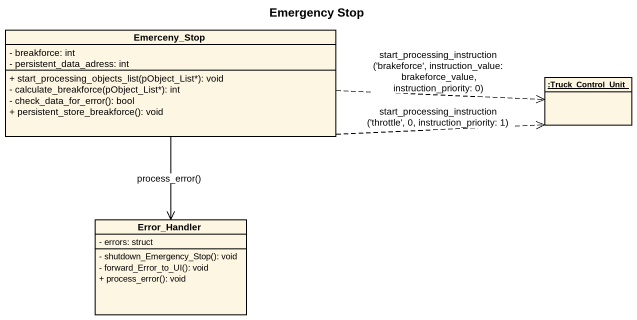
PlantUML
@startuml
title Emergency Stop
hide circle
hide empty members
skinparam classAttributeIconSize 0
class Emerceny_Stop {
  - breakforce: int
  - persistent_data_adress: int
  + start_processing_objects_list(pObject_List*): void
  - calculate_breakforce(pObject_List*): int
  - check_data_for_error(): bool
  + persistent_store_breakforce(): void
}
object ":Truck_Control_Unit" as Truck_Control_Unit
class Error_Handler {
  - errors: struct
  - shutdown_Emergency_Stop(): void
  - forward_Error_to_UI(): void
  + process_error(): void
}
Emerceny_Stop .right.> Truck_Control_Unit : start_processing_instruction ('brakeforce', instruction_value: brakeforce_value, instruction_priority: 0)
Emerceny_Stop .right.> Truck_Control_Unit : start_processing_instruction ('throttle', 0, instruction_priority: 1)
Emerceny_Stop --> Error_Handler : process_error()
@enduml
